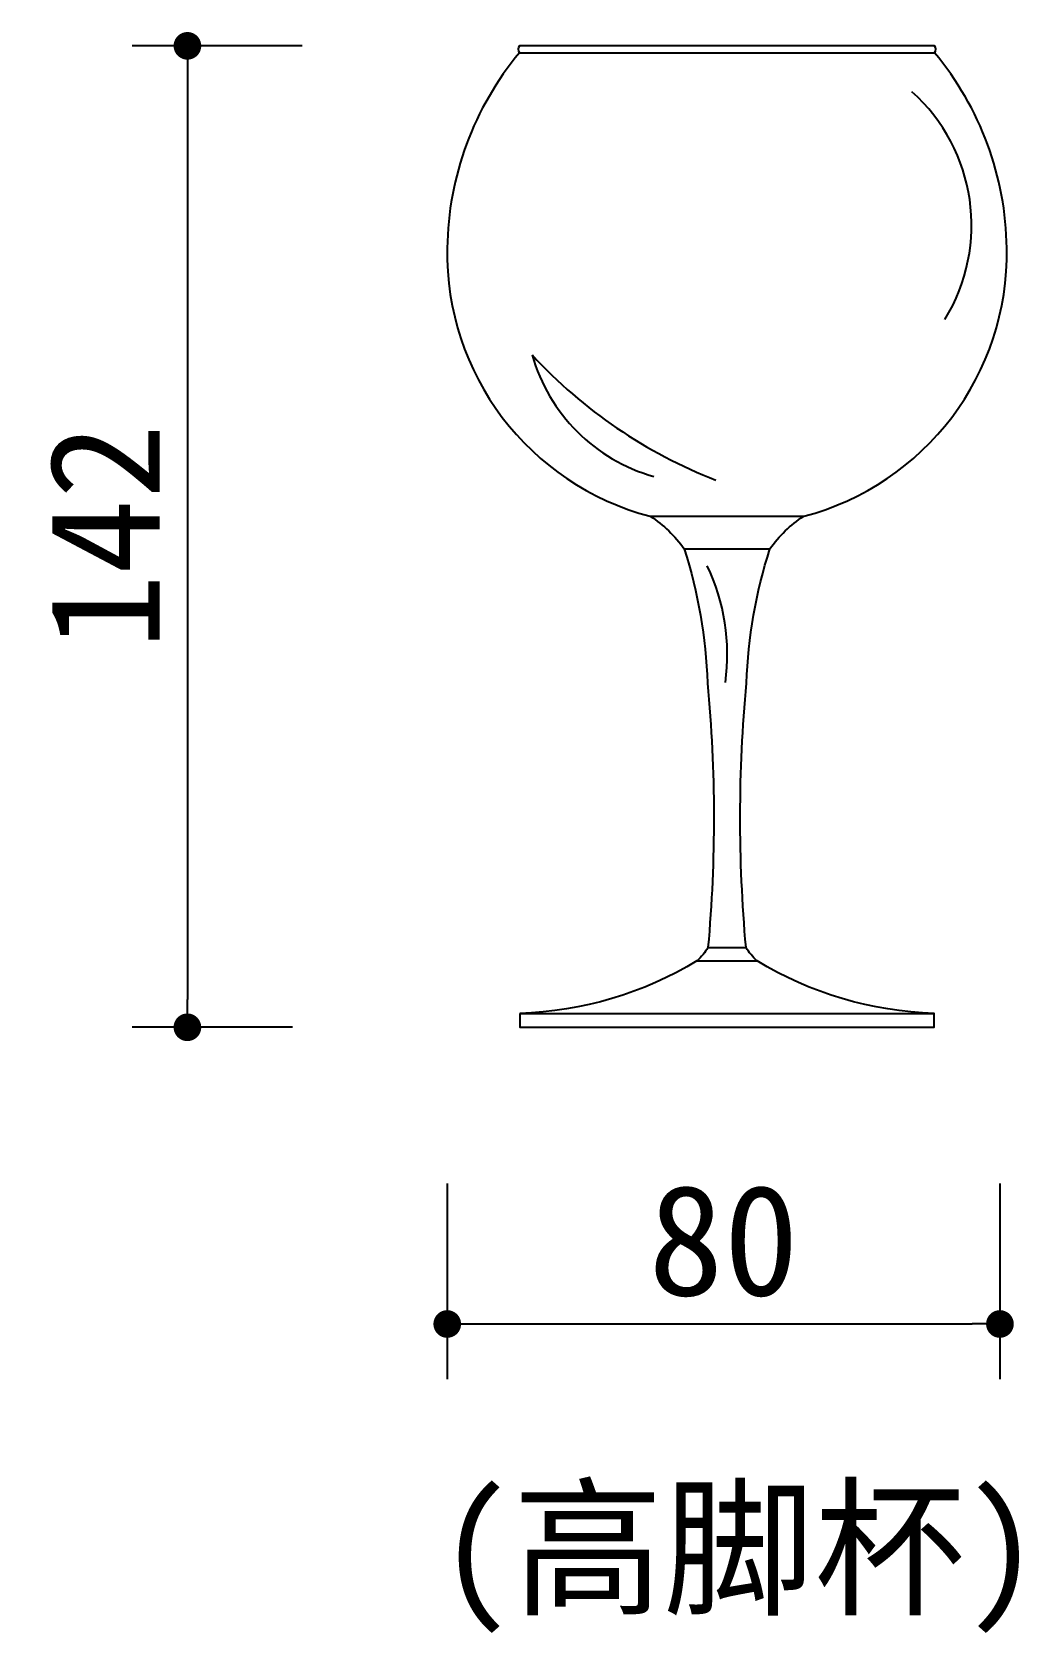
# Model space of a CAD drawing. Extents: x 884 to 1027, y 1797 to 2029.
import ezdxf

# ---------------------------------------------------------------- set-up
doc = ezdxf.new("R2010")
doc.units = 0
doc.header["$MEASUREMENT"] = 0
doc.layers.get('0').update_dxf_attribs({"linetype": 'CONTINUOUS'})
doc.layers.get('DEFPOINTS').update_dxf_attribs({"linetype": 'CONTINUOUS'})
for name, color, linetype in [('3', 3, 'CONTINUOUS'), ('7', 7, 'CONTINUOUS'), ('DIM', 3, 'CONTINUOUS'), ('TEXT', 3, 'CONTINUOUS')]:
    doc.layers.add(name, color=color, linetype=linetype)
doc.styles.add('HZ', font='simfang.ttf')
doc.dimstyles.new('BOOK', dxfattribs={"dimscale": 8, "dimtxt": 2, "dimasz": 0.5, "dimexe": 1, "dimexo": 1, "dimgap": 0.5, "dimtad": 1, "dimdec": 0, "dimtxsty": 'HZ', "dimblk1": 'DOT', "dimblk2": 'DOT', "dimsah": 1, "dimcen": 0, "dimazin": 3, "dimtfac": 0.5, "dimtdec": 0, "dimtmove": 0, "dimatfit": 3, "dimtolj": 1, "dimtzin": 0})

# ---------------------------------------------------------------- blocks, each defined once
blk = doc.blocks.new('_DOT')
at = {"color": 0, "linetype": 'BYBLOCK'}
blk.add_line((-0.5, 0), (-1, 0), dxfattribs=at)
at = {"color": 0, "linetype": 'BYBLOCK', "const_width": 0.5}
blk.add_lwpolyline([(-0.25, 0, 1), (0.25, 0, 1)], format="xyb", close=True, dxfattribs=at)
blk = doc.blocks.new('*D1')
at = {"color": 0, "linetype": 'BYBLOCK'}
for p, q in [((1847.46, 2043.34), (1847.46, 2015.02)), ((1927.46, 2043.34), (1927.46, 2015.02)), ((1851.46, 2023.02), (1923.46, 2023.02))]:
    blk.add_line(p, q, dxfattribs=at)
at = {"layer": 'DEFPOINTS', "color": 0, "linetype": 'BYBLOCK'}
for p in [(1847.46, 2051.34), (1927.46, 2051.34), (1927.46, 2023.02)]:
    blk.add_point(p, dxfattribs=at)
at = {"color": 0, "linetype": 'BYBLOCK', "xscale": 4, "yscale": 4, "zscale": 4, "rotation": 180}
blk.add_blockref('_DOT', (1847.46, 2023.02), dxfattribs=at)
at = {"color": 0, "linetype": 'BYBLOCK', "xscale": 4, "yscale": 4, "zscale": 4}
blk.add_blockref('_DOT', (1927.46, 2023.02), dxfattribs=at)
at = {"color": 0, "linetype": 'BYBLOCK', "insert": (1887.46, 2035.02), "char_height": 16, "attachment_point": 5, "style": 'HZ'}
blk.add_mtext('\\A1;80', dxfattribs=at)
blk = doc.blocks.new('*D0')
at = {"color": 0, "linetype": 'BYBLOCK'}
for p, q in [((1826.46, 2207.95), (1801.85, 2207.95)), ((1809.85, 2203.95), (1809.85, 2069.95)), ((1825.06, 2065.95), (1801.85, 2065.95))]:
    blk.add_line(p, q, dxfattribs=at)
at = {"layer": 'DEFPOINTS', "color": 0, "linetype": 'BYBLOCK'}
for p in [(1834.46, 2207.95), (1809.85, 2065.95), (1833.06, 2065.95)]:
    blk.add_point(p, dxfattribs=at)
at = {"color": 0, "linetype": 'BYBLOCK', "xscale": 4, "yscale": 4, "zscale": 4}
for p, rotation in [((1809.85, 2207.95), 90), ((1809.85, 2065.95), 270)]:
    blk.add_blockref('_DOT', p, dxfattribs=dict(at, rotation=rotation))
at = {"color": 0, "linetype": 'BYBLOCK', "insert": (1797.85, 2136.95), "char_height": 16, "attachment_point": 5, "rotation": 90, "style": 'HZ'}
blk.add_mtext('\\A1;142', dxfattribs=at)

msp = doc.modelspace()

# ---------------------------------------------------------------- linework, layer by layer
at = {"layer": '3'}
for p, q in [((954.77, 2025.66), (1014.84, 2025.66)), ((980.45, 1894.27), (989.16, 1894.27))]:
    msp.add_line(p, q, dxfattribs=at)
for centre, radius, start, end in [((994.23, 2000.69), 25.97, 328.339, 48.1102), ((1009.04, 2030.36), 71.38, 222.7223, 248.7807), ((981.11, 1988.87), 25.47, 195.8022, 254.2359), ((954.96, 1938.57), 29.89, 352.3056, 25.4674)]:
    msp.add_arc(centre, radius, start, end, dxfattribs=at)
at = {"layer": '7'}
for p, q in [((973.69, 1958.6), (995.92, 1958.6)), ((978.61, 1953.87), (991.01, 1953.87)), ((982.05, 1896.2), (987.56, 1896.2)), ((954.81, 1886.66), (1014.81, 1886.66))]:
    msp.add_line(p, q, dxfattribs=at)
msp.add_lwpolyline([(954.81, 1886.66), (954.81, 1884.66), (1014.81, 1884.66), (1014.81, 1886.66, -0.129057), (989.16, 1894.27, -0.083999), (987.56, 1896.2, -0.045619), (987.62, 1934.45, -0.068019), (991.01, 1953.87, -0.09719), (995.92, 1958.6, 0.346341), (1025.3, 1997.39, 0.172576), (1014.84, 2025.66, 0.388581), (1014.84, 2026.66), (954.77, 2026.66, 0.388581), (954.77, 2025.66, 0.172576), (944.31, 1997.39, 0.346341), (973.69, 1958.6, -0.09719), (978.61, 1953.87, -0.068019), (981.99, 1934.45, -0.045619), (982.05, 1896.2, -0.083999), (980.45, 1894.27, -0.129057)], format="xyb", close=True, dxfattribs=at)

# ---------------------------------------------------------------- texts
at = {"layer": 'TEXT', "linetype": 'BYBLOCK', "style": 'HZ'}
msp.add_text('(高脚杯)', height=16, dxfattribs=at).set_placement((942.9, 1801.29))

# ---------------------------------------------------------------- dimensions: what is measured, and where the dimension line sits
at = {"layer": 'DIM'}
dim = msp.add_linear_dim(base=(906.7, 1884.66), p1=(931.31, 2026.66), p2=(929.91, 1884.66), angle=90, dimstyle='BOOK', dxfattribs=at)
dim.commit()
dim.dimension.update_dxf_attribs({"geometry": '*D0', "text_midpoint": (894.7, 1955.66), "insert": (-903.15, -181.29)})
dim = msp.add_linear_dim(base=(1024.31, 1841.73), p1=(944.31, 1870.05), p2=(1024.31, 1870.05), dimstyle='BOOK', dxfattribs=at)
dim.commit()
dim.dimension.update_dxf_attribs({"geometry": '*D1', "text_midpoint": (984.31, 1853.73), "insert": (-903.15, -181.29)})

doc.saveas('drawing.dxf')
